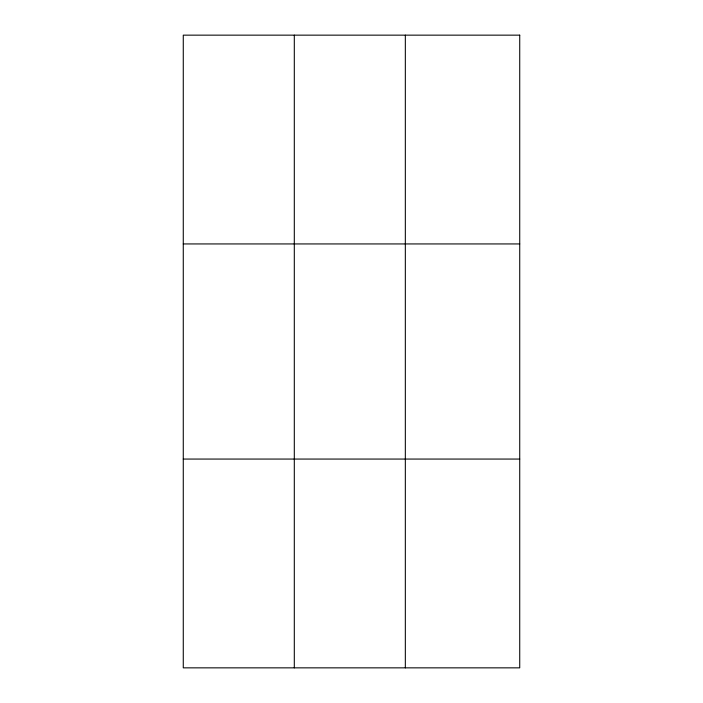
<?xml version="1.0" encoding="UTF-8"?>
<svg xmlns="http://www.w3.org/2000/svg" width="703" height="703" viewBox="0 0 703 703"><rect width="100%" height="100%" fill="white"/><g stroke="black" fill="none" stroke-linecap="round" stroke-linejoin="round"><path stroke-width="1.05" d="M294.302 35.15L294.302 667.85M405.332 35.15L405.332 667.85M183.272 243.941L519.728 243.941M183.272 459.059L519.728 459.059M519.728 35.15L519.728 667.85L183.272 667.85L183.272 35.15L519.728 35.15"/></g></svg>
